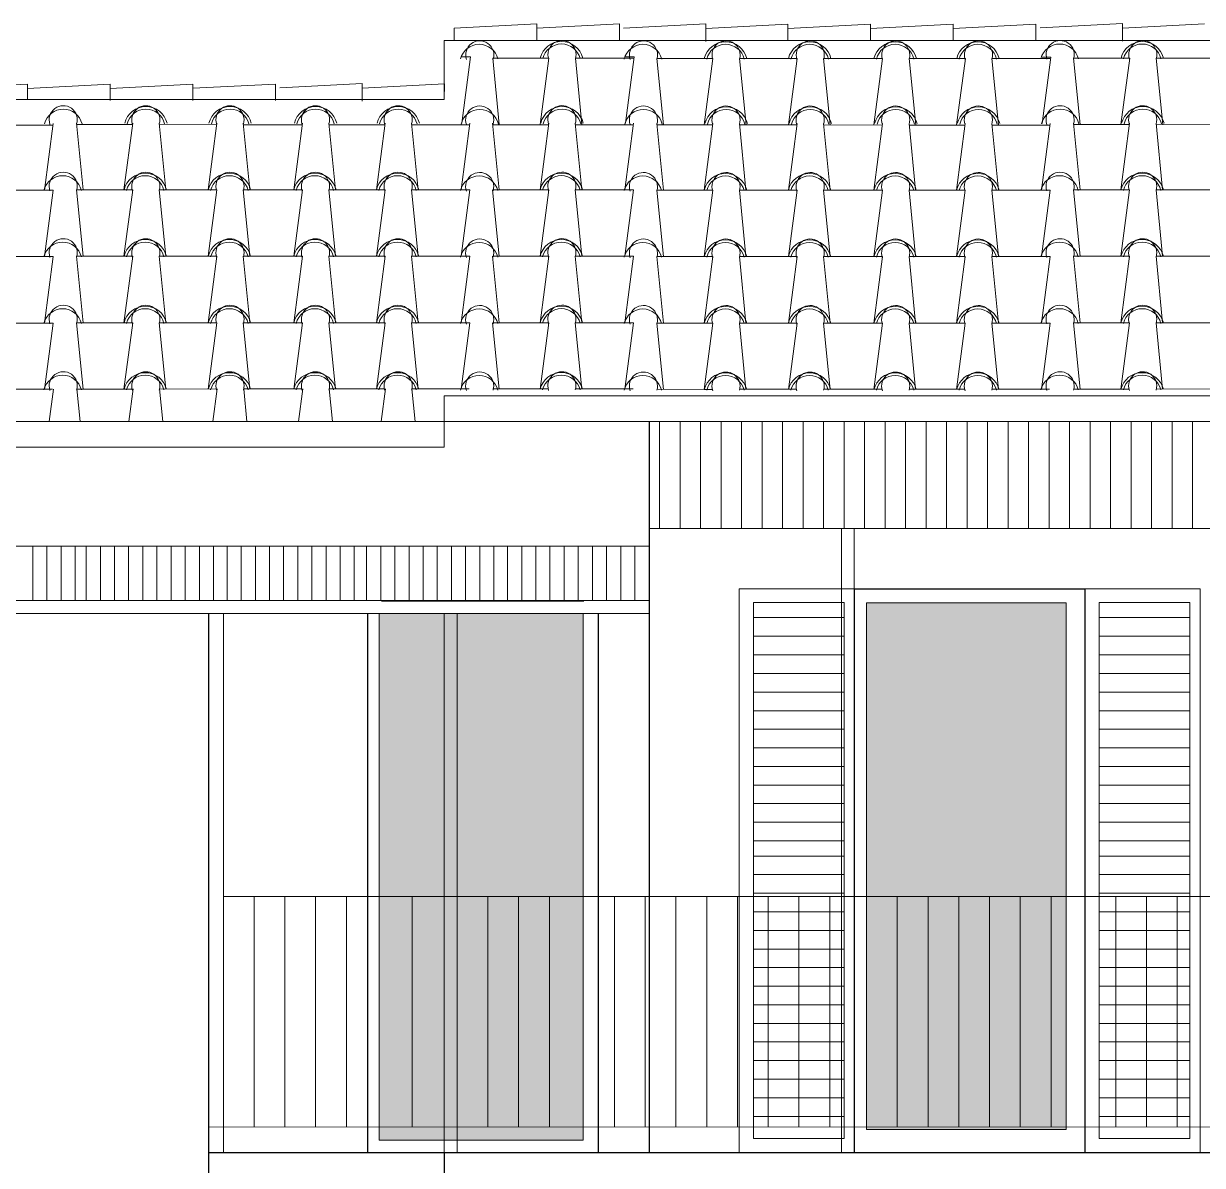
# Model space of a CAD drawing. Header units: millimetres. Extents: x -2768 to 386734, y -140 to 258833.
# Drawn here: x 189586 to 194187, y 142972 to 147428 of the extents above; entities that cross this region are included whole.
import ezdxf

# ---------------------------------------------------------------- set-up
doc = ezdxf.new("R2010")
doc.units = ezdxf.units.MM
for name, color, linetype, lineweight in [('parapetto', 251, 'Continuous', 9), ('PROIEZIONI', 145, 'Continuous', 5), ('rilievo', 7, 'Continuous', 25), ('TETTO', 6, 'Continuous', 20), ('TRATTEGGIO_tetto', 1, 'Continuous', 0), ('VARIE', 4, 'Continuous', 13)]:
    doc.layers.add(name, color=color, linetype=linetype, lineweight=lineweight)

msp = doc.modelspace()

# ---------------------------------------------------------------- hatches: boundary and pattern name
at = {"layer": 'rilievo', "linetype": 'ByBlock', "ltscale": 0.13}
h = msp.add_hatch(color=254, dxfattribs=at)
h.set_gradient(color1=(196, 192, 195), one_color=1)
h.paths.add_polyline_path([(192876, 145167.6), (192876, 143112.9), (193655.4, 143112.9), (193655.4, 145167.6)])
h = msp.add_hatch(color=254, dxfattribs=at)
h.set_gradient(color1=(196, 192, 195), one_color=1)
h.paths.add_polyline_path([(190973.5, 145126.1), (190973.5, 143070.5), (191770, 143070.5), (191770, 145126.1)])

# ---------------------------------------------------------------- linework, layer by layer
at = {"layer": 'parapetto', "ltscale": 0.13}
for p, q in [((192068.3, 145874.8), (192068.3, 145458.2)), ((192068.3, 145874.8), (192068.3, 145458.2)), ((192148.3, 145874.8), (192148.3, 145458.2)), ((192228.3, 145874.8), (192228.3, 145458.2)), ((192308.3, 145874.8), (192308.3, 145458.2)), ((192388.3, 145874.8), (192388.3, 145458.2)), ((192468.3, 145874.8), (192468.3, 145458.2)), ((192548.3, 145874.8), (192548.3, 145458.2)), ((192628.3, 145874.8), (192628.3, 145458.2)), ((192628.3, 145874.8), (192628.3, 145458.2)), ((192708.3, 145874.8), (192708.3, 145458.2)), ((192788.3, 145874.8), (192788.3, 145458.2)), ((192868.3, 145874.8), (192868.3, 145458.2)), ((192948.3, 145874.8), (192948.3, 145458.2)), ((193028.3, 145874.8), (193028.3, 145458.2)), ((193108.3, 145874.8), (193108.3, 145458.2)), ((193188.3, 145874.8), (193188.3, 145458.2)), ((193188.3, 145874.8), (193188.3, 145458.2)), ((193268.3, 145874.8), (193268.3, 145458.2)), ((193348.3, 145874.8), (193348.3, 145458.2)), ((193428.3, 145874.8), (193428.3, 145458.2)), ((193508.3, 145874.8), (193508.3, 145458.2)), ((193588.3, 145874.8), (193588.3, 145458.2)), ((193668.3, 145874.8), (193668.3, 145458.2)), ((193748.3, 145874.8), (193748.3, 145458.2)), ((193748.3, 145874.8), (193748.3, 145458.2)), ((193828.3, 145874.8), (193828.3, 145458.2)), ((193908.3, 145874.8), (193908.3, 145458.2)), ((193988.3, 145874.8), (193988.3, 145458.2)), ((194068.3, 145874.8), (194068.3, 145458.2)), ((194148.3, 145874.8), (194148.3, 145458.2)), ((192778.3, 143022.3), (192778.3, 145458.2)), ((192778.3, 143022.3), (192778.3, 145458.2)), ((192778.3, 143022.3), (192778.3, 145458.2)), ((192778.3, 143022.3), (192778.3, 145458.2)), ((192828.3, 143022.3), (192828.3, 145458.2)), ((192828.3, 143022.3), (192828.3, 145458.2)), ((189622.1, 145389), (189622.1, 145176.8)), ((189677.3, 145389), (189677.3, 145176.8)), ((189732.5, 145389), (189732.5, 145176.8)), ((189787.7, 145389), (189787.7, 145176.8)), ((189830.9, 145389), (189830.9, 145176.8)), ((189886.1, 145389), (189886.1, 145176.8)), ((189941.3, 145389), (189941.3, 145176.8)), ((189996.4, 145389), (189996.4, 145176.8)), ((190051.6, 145389), (190051.6, 145176.8)), ((190106.8, 145389), (190106.8, 145176.8)), ((190162, 145389), (190162, 145176.8)), ((190217.2, 145389), (190217.2, 145176.8)), ((190272.4, 145389), (190272.4, 145176.8)), ((190327.6, 145389), (190327.6, 145176.8)), ((190380.4, 145389), (190380.4, 145176.8)), ((190435.6, 145389), (190435.6, 145176.8)), ((190490.8, 145389), (190490.8, 145176.8)), ((190546, 145389), (190546, 145176.8)), ((190601.1, 145389), (190601.1, 145176.8)), ((190656.3, 145389), (190656.3, 145176.8)), ((190711.5, 145389), (190711.5, 145176.8)), ((190766.7, 145389), (190766.7, 145176.8)), ((190821.9, 145389), (190821.9, 145176.8)), ((190877.1, 145389), (190877.1, 145176.8)), ((190925, 145389), (190925, 145176.8)), ((190980.2, 145389), (190980.2, 145176.8)), ((191035.4, 145389), (191035.4, 145176.8)), ((191090.6, 145389), (191090.6, 145176.8)), ((191145.8, 145389), (191145.8, 145176.8)), ((191201, 145389), (191201, 145176.8)), ((191256.2, 145389), (191256.2, 145176.8)), ((191311.4, 145389), (191311.4, 145176.8)), ((191366.6, 145389), (191366.6, 145176.8)), ((191421.8, 145389), (191421.8, 145176.8)), ((191475.1, 145389), (191475.1, 145176.8)), ((191530.3, 145389), (191530.3, 145176.8)), ((191585.5, 145389), (191585.5, 145176.8)), ((191640.7, 145389), (191640.7, 145176.8)), ((191695.8, 145389), (191695.8, 145176.8)), ((191751, 145389), (191751, 145176.8)), ((191806.2, 145389), (191806.2, 145176.8)), ((191861.4, 145389), (191861.4, 145176.8)), ((191916.6, 145389), (191916.6, 145176.8)), ((191971.8, 145389), (191971.8, 145176.8)), ((191228.3, 145174), (191228.3, 145176.8)), ((191228.3, 145174), (191228.3, 145176.8)), ((191228.3, 145174), (191228.3, 145176.8)), ((191228.3, 145174), (191228.3, 145176.8)), ((191278.3, 145174), (191278.3, 145176.8)), ((191278.3, 145174), (191278.3, 145176.8)), ((190366.2, 143022.3), (190366.2, 145126.1)), ((191228.3, 143022.3), (191228.3, 145126.1)), ((191228.3, 143022.3), (191228.3, 145126.1)), ((191228.3, 143022.3), (191228.3, 145126.1)), ((191228.3, 143022.3), (191228.3, 145126.1)), ((191278.3, 143022.3), (191278.3, 145126.1)), ((191278.3, 143022.3), (191278.3, 145126.1)), ((192434.3, 145109.7), (192757.3, 145109.7)), ((192434.3, 145109.7), (192788.1, 145109.7)), ((193784.3, 145109.7), (194107.3, 145109.7)), ((193784.3, 145109.7), (194138.1, 145109.7)), ((192434.3, 145037.1), (192788.1, 145037.1)), ((193784.3, 145037.1), (194138.1, 145037.1)), ((192434.3, 144964.5), (192788.1, 144964.5)), ((193784.3, 144964.5), (194138.1, 144964.5)), ((192434.3, 144892), (192788.1, 144892)), ((193784.3, 144892), (194138.1, 144892)), ((192434.3, 144819.4), (192788.1, 144819.4)), ((193784.3, 144819.4), (194138.1, 144819.4)), ((192434.3, 144746.8), (192788.1, 144746.8)), ((193784.3, 144746.8), (194138.1, 144746.8)), ((192434.3, 144674.2), (192788.1, 144674.2)), ((193784.3, 144674.2), (194138.1, 144674.2)), ((192434.3, 144601.7), (192788.1, 144601.7)), ((193784.3, 144601.7), (194138.1, 144601.7)), ((192434.3, 144529.1), (192788.1, 144529.1)), ((193784.3, 144529.1), (194138.1, 144529.1)), ((192434.3, 144456.5), (192788.1, 144456.5)), ((193784.3, 144456.5), (194138.1, 144456.5)), ((192434.3, 144384), (192788.1, 144384)), ((193784.3, 144384), (194138.1, 144384)), ((192434.3, 144311.4), (192788.1, 144311.4)), ((193784.3, 144311.4), (194138.1, 144311.4)), ((192434.3, 144238.8), (192788.1, 144238.8)), ((193784.3, 144238.8), (194138.1, 144238.8)), ((192434.3, 144179.7), (192757.3, 144179.7)), ((192434.3, 144179.7), (192788.1, 144179.7)), ((193784.3, 144179.7), (194107.3, 144179.7)), ((193784.3, 144179.7), (194138.1, 144179.7)), ((192434.3, 144107.1), (192788.1, 144107.1)), ((193784.3, 144107.1), (194138.1, 144107.1)), ((190366.2, 144022.3), (206128.3, 144022.3)), ((190486.2, 144022.3), (190486.2, 143122.3)), ((190606.2, 144022.3), (190606.2, 143122.3)), ((190726.2, 144022.3), (190726.2, 143122.3)), ((190846.2, 144022.3), (190846.2, 143122.3)), ((191103.2, 144022.3), (191103.2, 143122.3)), ((191398.3, 144022.3), (191398.3, 143122.3)), ((191518.3, 144022.3), (191518.3, 143122.3)), ((191638.3, 144022.3), (191638.3, 143122.3)), ((191892.4, 144022.3), (191892.4, 143122.3)), ((192012.4, 144022.3), (192012.4, 143122.3)), ((192132.4, 144022.3), (192132.4, 143122.3)), ((192252.4, 144022.3), (192252.4, 143122.3)), ((192372.4, 144022.3), (192372.4, 143122.3)), ((192434.3, 144034.5), (192788.1, 144034.5)), ((192492.4, 144022.3), (192492.4, 143122.3)), ((192612.4, 144022.3), (192612.4, 143122.3)), ((192732.4, 144022.3), (192732.4, 143122.3)), ((192996, 144022.3), (192996, 143122.3)), ((193116, 144022.3), (193116, 143122.3)), ((193236, 144022.3), (193236, 143122.3)), ((193356, 144022.3), (193356, 143122.3)), ((193476, 144022.3), (193476, 143122.3)), ((193596, 144022.3), (193596, 143122.3)), ((193784.3, 144034.5), (194138.1, 144034.5)), ((193848.3, 144022.3), (193848.3, 143122.3)), ((193968.3, 144022.3), (193968.3, 143122.3)), ((194088.3, 144022.3), (194088.3, 143122.3)), ((192434.3, 143962), (192788.1, 143962)), ((193784.3, 143962), (194138.1, 143962)), ((192434.3, 143889.4), (192788.1, 143889.4)), ((193784.3, 143889.4), (194138.1, 143889.4)), ((192434.3, 143816.8), (192788.1, 143816.8)), ((193784.3, 143816.8), (194138.1, 143816.8)), ((192434.3, 143744.3), (192788.1, 143744.3)), ((193784.3, 143744.3), (194138.1, 143744.3)), ((192434.3, 143671.7), (192788.1, 143671.7)), ((193784.3, 143671.7), (194138.1, 143671.7)), ((192434.3, 143599.1), (192788.1, 143599.1)), ((193784.3, 143599.1), (194138.1, 143599.1)), ((192434.3, 143526.6), (192788.1, 143526.6)), ((193784.3, 143526.6), (194138.1, 143526.6)), ((192434.3, 143454), (192788.1, 143454)), ((193784.3, 143454), (194138.1, 143454)), ((192434.3, 143381.4), (192788.1, 143381.4)), ((193784.3, 143381.4), (194138.1, 143381.4)), ((192434.3, 143308.8), (192788.1, 143308.8)), ((193784.3, 143308.8), (194138.1, 143308.8)), ((192434.3, 143236.3), (192788.1, 143236.3)), ((193784.3, 143236.3), (194138.1, 143236.3)), ((206128.3, 143120.2), (190308.3, 143122.3)), ((192434.3, 143163.7), (192788.1, 143163.7)), ((193784.3, 143163.7), (194138.1, 143163.7))]:
    msp.add_line(p, q, dxfattribs=at)
for points in [[(192378.3, 145222.3), (192378.3, 143022.3), (192828.3, 143022.3), (192828.3, 145222.3)], [(193728.3, 145222.3), (193728.3, 143022.3), (194178.3, 143022.3), (194178.3, 145222.3)], [(192434.3, 145168.8), (192434.3, 143077.9), (192788.1, 143077.9), (192788.1, 145168.8)], [(192876, 145167.6), (192876, 143112.9), (193655.4, 143112.9), (193655.4, 145167.6)], [(193784.3, 145168.8), (193784.3, 143077.9), (194138.1, 143077.9), (194138.1, 145168.8)], [(190973.5, 145126.1), (190973.5, 143070.5), (191770, 143070.5), (191770, 145126.1)]]:
    msp.add_lwpolyline(points, close=True, dxfattribs=at)
msp.add_lwpolyline([(191772.4, 145174), (190983.2, 145174)], dxfattribs=at)
at = {"layer": 'PROIEZIONI'}
for p, q in [((191228.3, 147361.9), (191228.3, 147131.9)), ((203641.8, 147361.9), (191228.3, 147361.9)), ((191228.3, 147131.9), (187828.3, 147131.9)), ((191228.3, 145975.1), (205161.4, 145975.1)), ((191228.3, 145975.1), (191228.3, 145875.1)), ((187828.3, 145874.8), (191228.3, 145875.1))]:
    msp.add_line(p, q, dxfattribs=at)
at = {"layer": 'rilievo', "ltscale": 0.13}
for p, q in [((192028.3, 145875.1), (192028.3, 143022.3)), ((192828.3, 145222.3), (192828.3, 143022.3)), ((192828.3, 145222.3), (193728.3, 145222.3)), ((193728.3, 145222.3), (193728.3, 143022.3)), ((190308.3, 145126.1), (190308.3, 142922.3)), ((190928.3, 145126.1), (190928.3, 143022.3)), ((191828.3, 145126.1), (191828.3, 143022.3)), ((190308.3, 143022.3), (206128.3, 143022.3)), ((191228.3, 143022.3), (191228.3, 142922.3))]:
    msp.add_line(p, q, dxfattribs=at)
at = {"layer": 'TETTO'}
for p, q in [((191228.3, 145875.1), (191228.3, 145774.8)), ((191228.3, 145875.1), (205161.4, 145875.1)), ((187828.3, 145774.8), (191228.3, 145774.8))]:
    msp.add_line(p, q, dxfattribs=at)
at = {"layer": 'TRATTEGGIO_tetto'}
for p, q in [((191266.6, 147409.9), (191266.5, 147362.7)), ((191266.6, 147409.9), (191589.2, 147426.8)), ((191589.1, 147410), (191911.7, 147426.9)), ((191589.2, 147426.8), (191589.1, 147362.8)), ((191589.2, 147426.8), (191589.1, 147361.8)), ((191911.7, 147426.9), (191911.7, 147361.9)), ((191927.5, 147410), (192249.1, 147426.8)), ((192249.1, 147426.8), (192249, 147357.9)), ((192249.1, 147408.6), (192569.3, 147425.3)), ((192569.2, 147408.5), (192891.8, 147425.4)), ((192569.3, 147425.3), (192569.2, 147364.3)), ((192891.8, 147408.6), (193214.4, 147425.5)), ((192891.8, 147425.4), (192891.8, 147361.3)), ((193214.4, 147425.5), (193214.3, 147361.4)), ((193214.4, 147408.6), (193536.9, 147425.6)), ((193536.9, 147425.6), (193536.9, 147360.5)), ((193553.6, 147411.1), (193875.2, 147427.9)), ((193875.2, 147427.9), (193875.1, 147359)), ((193875.2, 147409.7), (194195.4, 147426.4)), ((191296.8, 147298.5), (191330.6, 147298.5)), ((191330.6, 147298.5), (191296.8, 147038.9)), ((191417, 147293.4), (191442.9, 147033.9)), ((191418.1, 147293.4), (191634.5, 147293.4)), ((191602.5, 147293.4), (191636.4, 147293.4)), ((191636.4, 147293.4), (191602.5, 147033.9)), ((191739.7, 147293.4), (191765.6, 147033.9)), ((191740.8, 147293.4), (191965.6, 147293.4)), ((191935.8, 147298.7), (191969.7, 147298.7)), ((191969.7, 147298.7), (191935.8, 147039.2)), ((192057.8, 147292.1), (192083.7, 147032.5)), ((192058.9, 147292.1), (192274.9, 147292.1)), ((192242.9, 147292.1), (192276.8, 147292.1)), ((192276.8, 147292.1), (192242.9, 147032.5)), ((192380.1, 147292.1), (192406, 147032.5)), ((192381.2, 147292.1), (192603.3, 147292.1)), ((192571.3, 147292.1), (192605.2, 147292.1)), ((192605.2, 147292.1), (192571.3, 147032.5)), ((192708.5, 147292.1), (192734.4, 147032.5)), ((192709.6, 147292.1), (192937, 147292.1)), ((192938.9, 147292.1), (192905, 147032.5)), ((192905.1, 147292.1), (192938.9, 147292.1)), ((193042.2, 147292.1), (193068.1, 147032.5)), ((193043.3, 147292.1), (193259.7, 147292.1)), ((193227.7, 147292.1), (193261.6, 147292.1)), ((193261.6, 147292.1), (193227.7, 147032.5)), ((193364.9, 147292.1), (193390.8, 147032.5)), ((193366, 147292.1), (193590.8, 147292.1)), ((193594.9, 147297.4), (193561, 147037.9)), ((193561.1, 147297.4), (193594.9, 147297.4)), ((193683.9, 147293.1), (193709.8, 147033.6)), ((193685, 147293.1), (193901, 147293.1)), ((193869, 147293.1), (193902.9, 147293.1)), ((193902.9, 147293.1), (193869, 147033.6)), ((194006.2, 147293.1), (194032.1, 147033.6)), ((194007.3, 147293.1), (194229.4, 147293.1)), ((189282, 147175.1), (189602.2, 147191.9)), ((189602.2, 147175.1), (189924.8, 147192)), ((189602.2, 147191.9), (189602.2, 147130.8)), ((189924.8, 147192), (189924.8, 147127.9)), ((189924.8, 147175.1), (190247.4, 147192)), ((190247.4, 147192), (190247.3, 147128)), ((190247.4, 147175.2), (190569.9, 147192.1)), ((190569.9, 147192.1), (190569.9, 147127.1)), ((190586.6, 147177.7), (190908.2, 147194.4)), ((190908.2, 147194.4), (190908.1, 147125.5)), ((190908.1, 147176.2), (191228.4, 147193)), ((191228.4, 147193), (191228.3, 147131.9)), ((189474.7, 147031.9), (189701.1, 147031.7)), ((189701.9, 147037.9), (189668, 146778.3)), ((189793.1, 147038.9), (189819, 146779.4)), ((189793.6, 147033.7), (190011.4, 147033.5)), ((190012.1, 147038.9), (189978.2, 146779.4)), ((190115.4, 147038.9), (190141.3, 146779.4)), ((190116, 147033.5), (190339.8, 147033.4)), ((190340.5, 147038.9), (190306.6, 146779.4)), ((190443.8, 147038.9), (190469.7, 146779.4)), ((190444.4, 147033.3), (190673.5, 147033.2)), ((190674.2, 147038.9), (190640.4, 146779.4)), ((190777.6, 147038.9), (190803.4, 146779.4)), ((190778.1, 147033.1), (190996.1, 147033)), ((190996.9, 147038.9), (190963, 146779.4)), ((191100.2, 147038.9), (191126.1, 146779.4)), ((191100.8, 147033), (191327.2, 147032.8)), ((191328, 147038.9), (191294.1, 146779.4)), ((191416.6, 147039.2), (191442.5, 146779.7)), ((191417.2, 147033.4), (191635.2, 147033.3)), ((191636, 147039.2), (191602.1, 146779.7)), ((191739.3, 147039.2), (191765.1, 146779.7)), ((191739.9, 147033.2), (191966.2, 147033.1)), ((191967, 147039.2), (191933.2, 146779.7)), ((192057.4, 147037.9), (192083.2, 146778.3)), ((192057.9, 147032.6), (192275.7, 147032.5)), ((192276.4, 147037.9), (192242.5, 146778.3)), ((192379.7, 147037.9), (192405.5, 146778.3)), ((192380.2, 147032.4), (192604, 147032.3)), ((192604.8, 147037.9), (192570.9, 146778.3)), ((192708.1, 147037.9), (192733.9, 146778.3)), ((192708.6, 147032.2), (192937.7, 147032.1)), ((192938.5, 147037.9), (192904.6, 146778.3)), ((193041.8, 147037.9), (193067.7, 146778.3)), ((193042.4, 147032), (193260.4, 147031.9)), ((193261.2, 147037.9), (193227.3, 146778.3)), ((193364.5, 147037.9), (193390.4, 146778.3)), ((193365.1, 147031.9), (193591.4, 147031.7)), ((193592.2, 147037.9), (193558.4, 146778.3)), ((193683.5, 147038.9), (193709.3, 146779.4)), ((193684, 147033.7), (193901.8, 147033.5)), ((193902.5, 147038.9), (193868.6, 146779.4)), ((194005.8, 147038.9), (194031.6, 146779.4)), ((194006.3, 147033.5), (194230.1, 147033.4)), ((189475.2, 146778.3), (189700, 146778.3)), ((189668, 146778.3), (189701.9, 146778.3)), ((189701.9, 146778.3), (189668, 146518.8)), ((189793.1, 146779.4), (189819, 146519.9)), ((189794.2, 146779.4), (190010.2, 146779.4)), ((189978.2, 146779.4), (190012.1, 146779.4)), ((190012.1, 146779.4), (189978.2, 146519.9)), ((190115.4, 146779.4), (190141.3, 146519.9)), ((190116.5, 146779.4), (190338.6, 146779.4)), ((190306.6, 146779.4), (190340.5, 146779.4)), ((190340.5, 146779.4), (190306.6, 146519.9)), ((190443.8, 146779.4), (190469.7, 146519.9)), ((190444.9, 146779.4), (190672.4, 146779.4)), ((190640.4, 146779.4), (190674.2, 146779.4)), ((190674.2, 146779.4), (190640.4, 146519.9)), ((190777.6, 146779.4), (190803.4, 146519.9)), ((190778.6, 146779.4), (190995, 146779.4)), ((190996.9, 146779.4), (190963, 146519.9)), ((190963.1, 146779.4), (190996.9, 146779.4)), ((191100.2, 146779.4), (191126.1, 146519.9)), ((191101.3, 146779.4), (191326.1, 146779.4)), ((191294.1, 146779.4), (191328, 146779.4)), ((191328, 146779.4), (191294.1, 146519.9)), ((191416.6, 146779.7), (191442.5, 146520.1)), ((191417.7, 146779.7), (191634.1, 146779.7)), ((191602.1, 146779.7), (191636, 146779.7)), ((191636, 146779.7), (191602.1, 146520.1)), ((191739.3, 146779.7), (191765.1, 146520.1)), ((191740.4, 146779.7), (191965.1, 146779.7)), ((191933.2, 146779.7), (191967, 146779.7)), ((191967, 146779.7), (191933.2, 146520.1)), ((192057.4, 146778.3), (192083.2, 146518.8)), ((192058.5, 146778.3), (192274.5, 146778.3)), ((192242.5, 146778.3), (192276.4, 146778.3)), ((192276.4, 146778.3), (192242.5, 146518.8)), ((192379.7, 146778.3), (192405.5, 146518.8)), ((192380.8, 146778.3), (192602.9, 146778.3)), ((192570.9, 146778.3), (192604.8, 146778.3)), ((192604.8, 146778.3), (192570.9, 146518.8)), ((192708.1, 146778.3), (192733.9, 146518.8)), ((192709.2, 146778.3), (192936.6, 146778.3)), ((192904.6, 146778.3), (192938.5, 146778.3)), ((192938.5, 146778.3), (192904.6, 146518.8)), ((193041.8, 146778.3), (193067.7, 146518.8)), ((193042.9, 146778.3), (193259.3, 146778.3)), ((193227.3, 146778.3), (193261.2, 146778.3)), ((193261.2, 146778.3), (193227.3, 146518.8)), ((193364.5, 146778.3), (193390.4, 146518.8)), ((193365.6, 146778.3), (193590.4, 146778.3)), ((193558.4, 146778.3), (193592.2, 146778.3)), ((193592.2, 146778.3), (193558.4, 146518.8)), ((193683.5, 146779.4), (193709.3, 146519.9)), ((193684.6, 146779.4), (193900.6, 146779.4)), ((193868.6, 146779.4), (193902.5, 146779.4)), ((193902.5, 146779.4), (193868.6, 146519.9)), ((194005.8, 146779.4), (194031.6, 146519.9)), ((194006.9, 146779.4), (194229, 146779.4)), ((189475.2, 146518.8), (189700, 146518.8)), ((189668, 146518.8), (189701.9, 146518.8)), ((189701.9, 146518.8), (189668, 146259.3)), ((189793.1, 146519.9), (189819, 146260.4)), ((189794.2, 146519.9), (190010.2, 146519.9)), ((189978.2, 146519.9), (190012.1, 146519.9)), ((190012.1, 146519.9), (189978.2, 146260.4)), ((190115.4, 146519.9), (190141.3, 146260.4)), ((190116.5, 146519.9), (190338.6, 146519.9)), ((190306.6, 146519.9), (190340.5, 146519.9)), ((190340.5, 146519.9), (190306.6, 146260.4)), ((190443.8, 146519.9), (190469.7, 146260.4)), ((190444.9, 146519.9), (190672.4, 146519.9)), ((190640.4, 146519.9), (190674.2, 146519.9)), ((190674.2, 146519.9), (190640.4, 146260.4)), ((190777.6, 146519.9), (190803.4, 146260.4)), ((190778.6, 146519.9), (190995, 146519.9)), ((190996.9, 146519.9), (190963, 146260.4)), ((190963.1, 146519.9), (190996.9, 146519.9)), ((191100.2, 146519.9), (191126.1, 146260.4)), ((191101.3, 146519.9), (191326.1, 146519.9)), ((191294.1, 146519.9), (191328, 146519.9)), ((191328, 146519.9), (191294.1, 146260.4)), ((191416.6, 146520.1), (191442.5, 146260.6)), ((191417.7, 146520.1), (191634.1, 146520.1)), ((191602.1, 146520.1), (191636, 146520.1)), ((191636, 146520.1), (191602.1, 146260.6)), ((191739.3, 146520.1), (191765.1, 146260.6)), ((191740.4, 146520.1), (191965.1, 146520.1)), ((191933.2, 146520.1), (191967, 146520.1)), ((191967, 146520.1), (191933.2, 146260.6)), ((192057.4, 146518.8), (192083.2, 146259.3)), ((192058.5, 146518.8), (192274.5, 146518.8)), ((192242.5, 146518.8), (192276.4, 146518.8)), ((192276.4, 146518.8), (192242.5, 146259.3)), ((192379.7, 146518.8), (192405.5, 146259.3)), ((192380.8, 146518.8), (192602.9, 146518.8)), ((192570.9, 146518.8), (192604.8, 146518.8)), ((192604.8, 146518.8), (192570.9, 146259.3)), ((192708.1, 146518.8), (192733.9, 146259.3)), ((192709.2, 146518.8), (192936.6, 146518.8)), ((192904.6, 146518.8), (192938.5, 146518.8)), ((192938.5, 146518.8), (192904.6, 146259.3)), ((193041.8, 146518.8), (193067.7, 146259.3)), ((193042.9, 146518.8), (193259.3, 146518.8)), ((193227.3, 146518.8), (193261.2, 146518.8)), ((193261.2, 146518.8), (193227.3, 146259.3)), ((193364.5, 146518.8), (193390.4, 146259.3)), ((193365.6, 146518.8), (193590.4, 146518.8)), ((193558.4, 146518.8), (193592.2, 146518.8)), ((193592.2, 146518.8), (193558.4, 146259.3)), ((193683.5, 146519.9), (193709.3, 146260.4)), ((193684.6, 146519.9), (193900.6, 146519.9)), ((193868.6, 146519.9), (193902.5, 146519.9)), ((193902.5, 146519.9), (193868.6, 146260.4)), ((194005.8, 146519.9), (194031.6, 146260.4)), ((194006.9, 146519.9), (194229, 146519.9)), ((189475.2, 146259.3), (189700, 146259.3)), ((189668, 146259.3), (189701.9, 146259.3)), ((189701.9, 146259.3), (189668, 145999.8)), ((189793.1, 146260.4), (189819, 146000.8)), ((189794.2, 146260.4), (190010.2, 146260.4)), ((189978.2, 146260.4), (190012.1, 146260.4)), ((190012.1, 146260.4), (189978.2, 146000.8)), ((190115.4, 146260.4), (190141.3, 146000.8)), ((190116.5, 146260.4), (190338.6, 146260.4)), ((190306.6, 146260.4), (190340.5, 146260.4)), ((190340.5, 146260.4), (190306.6, 146000.8)), ((190443.8, 146260.4), (190469.7, 146000.8)), ((190444.9, 146260.4), (190672.4, 146260.4)), ((190640.4, 146260.4), (190674.2, 146260.4)), ((190674.2, 146260.4), (190640.4, 146000.8)), ((190777.6, 146260.4), (190803.4, 146000.8)), ((190778.6, 146260.4), (190995, 146260.4)), ((190996.9, 146260.4), (190963, 146000.8)), ((190963.1, 146260.4), (190996.9, 146260.4)), ((191100.2, 146260.4), (191126.1, 146000.8)), ((191101.3, 146260.4), (191326.1, 146260.4)), ((191294.1, 146260.4), (191328, 146260.4)), ((191328, 146260.4), (191294.1, 146000.8)), ((191416.6, 146260.6), (191442.5, 146001.1)), ((191417.7, 146260.6), (191634.1, 146260.6)), ((191602.1, 146260.6), (191636, 146260.6)), ((191636, 146260.6), (191602.1, 146001.1)), ((191739.3, 146260.6), (191765.1, 146001.1)), ((191740.4, 146260.6), (191965.1, 146260.6)), ((191933.2, 146260.6), (191967, 146260.6)), ((191967, 146260.6), (191933.2, 146001.1)), ((192057.4, 146259.3), (192083.2, 145999.8)), ((192058.5, 146259.3), (192274.5, 146259.3)), ((192242.5, 146259.3), (192276.4, 146259.3)), ((192276.4, 146259.3), (192242.5, 145999.8)), ((192379.7, 146259.3), (192405.5, 145999.8)), ((192380.8, 146259.3), (192602.9, 146259.3)), ((192570.9, 146259.3), (192604.8, 146259.3)), ((192604.8, 146259.3), (192570.9, 145999.8)), ((192708.1, 146259.3), (192733.9, 145999.8)), ((192709.2, 146259.3), (192936.6, 146259.3)), ((192904.6, 146259.3), (192938.5, 146259.3)), ((192938.5, 146259.3), (192904.6, 145999.8)), ((193041.8, 146259.3), (193067.7, 145999.8)), ((193042.9, 146259.3), (193259.3, 146259.3)), ((193227.3, 146259.3), (193261.2, 146259.3)), ((193261.2, 146259.3), (193227.3, 145999.8)), ((193364.5, 146259.3), (193390.4, 145999.8)), ((193365.6, 146259.3), (193590.4, 146259.3)), ((193558.4, 146259.3), (193592.2, 146259.3)), ((193592.2, 146259.3), (193558.4, 145999.8)), ((193683.5, 146260.4), (193709.3, 146000.8)), ((193684.6, 146260.4), (193900.6, 146260.4)), ((193868.6, 146260.4), (193902.5, 146260.4)), ((193902.5, 146260.4), (193868.6, 146000.8)), ((194005.8, 146260.4), (194031.6, 146000.8)), ((194006.9, 146260.4), (194229, 146260.4)), ((189475.6, 146001.3), (189699.6, 146001.4)), ((189703.3, 146001.3), (189686.8, 145875)), ((189794.4, 146001.7), (190010, 146001.8)), ((189794.6, 146002.3), (189807.2, 145875)), ((189978.2, 146000.8), (190012.1, 146000.8)), ((190013.5, 146002.3), (189996.9, 145875)), ((190116.8, 146001.8), (190338.3, 146002)), ((190116.9, 146002.3), (190129.5, 145875)), ((190341.9, 146002.3), (190325.3, 145875)), ((190445.2, 146002), (190672, 146002.1)), ((190445.3, 146002.3), (190457.9, 145875.1)), ((190675.7, 146002.3), (190659.1, 145875.1)), ((190779, 146002.2), (190994.7, 146002.3)), ((190779, 146002.3), (190791.7, 145875.1)), ((190998.3, 146002.3), (190981.7, 145875.1)), ((191101.7, 146002.3), (191325.7, 146002.5)), ((191101.7, 146002.3), (191114.4, 145875.1)), ((191418, 146002.4), (191633.7, 146002.5)), ((191740.7, 146002.6), (191964.8, 146002.7)), ((192058.7, 146000.6), (192274.3, 146000.7)), ((192242.5, 145999.8), (192276.4, 145999.8)), ((192381, 146000.8), (192602.6, 146000.9)), ((192709.5, 146000.9), (192936.3, 146001)), ((193043.2, 146001.1), (193259, 146001.2)), ((193365.9, 146001.3), (193590, 146001.4)), ((193684.8, 146001.7), (193900.4, 146001.8)), ((193868.6, 146000.8), (193902.5, 146000.8)), ((194007.1, 146001.8), (194228.7, 146002))]:
    msp.add_line(p, q, dxfattribs=at)
for centre, radius, start, end in [((191366.8, 147305.8), 54.9, 342.5735, 199.1113), ((191685.4, 147273), 85.3, 13.8366, 166.1634), ((191687.6, 147307), 54.9, 342.5735, 199.1113), ((192005.7, 147305.7), 54.9, 342.5735, 199.1113), ((192325.8, 147271.6), 85.3, 13.8366, 166.1634), ((192328, 147305.7), 54.9, 342.5735, 199.1113), ((192654.2, 147271.6), 85.3, 13.8366, 166.1634), ((192656.4, 147305.7), 54.9, 342.5735, 199.1113), ((192987.9, 147271.6), 85.3, 13.8366, 166.1634), ((192990.2, 147305.7), 54.9, 342.5735, 199.1113), ((193310.6, 147271.6), 85.3, 13.8366, 166.1634), ((193312.9, 147305.7), 54.9, 342.5735, 199.1113), ((193631.8, 147306.8), 54.9, 342.5735, 199.1113), ((193951.9, 147272.7), 85.3, 13.8366, 166.1634), ((193954.2, 147306.8), 54.9, 342.5735, 199.1113), ((191364.5, 147271.7), 75.3, 13.8366, 166.1634), ((191685.4, 147273), 75.3, 13.8366, 166.1634), ((192003.5, 147271.6), 75.3, 13.8366, 166.1634), ((192325.8, 147271.6), 75.3, 13.8366, 166.1634), ((192654.2, 147271.6), 75.3, 13.8366, 166.1634), ((192987.9, 147271.6), 75.3, 13.8366, 166.1634), ((193310.6, 147271.6), 75.3, 13.8366, 166.1634), ((193629.6, 147272.7), 75.3, 13.8366, 166.1634), ((193951.9, 147272.7), 75.3, 13.8366, 166.1634), ((189741.4, 147018.5), 75.3, 13.8366, 166.1634), ((189741.1, 147052.6), 54.9, 342.5735, 199.1113), ((190063.8, 147018.5), 85.3, 13.8366, 166.1634), ((190063.8, 147018.5), 75.3, 13.8366, 166.1634), ((190063.4, 147052.6), 54.9, 342.5735, 199.1113), ((190392.2, 147018.5), 85.3, 13.8366, 166.1634), ((190392.2, 147018.5), 75.3, 13.8366, 166.1634), ((190391.8, 147052.6), 54.9, 342.5735, 199.1113), ((190725.9, 147018.5), 85.3, 13.8366, 166.1634), ((190725.9, 147018.5), 75.3, 13.8366, 166.1634), ((190725.5, 147052.6), 54.9, 342.5735, 199.1113), ((191048.6, 147018.5), 85.3, 13.8366, 166.1634), ((191048.6, 147018.5), 75.3, 13.8366, 166.1634), ((191048.2, 147052.6), 54.9, 342.5735, 199.1113), ((191366.8, 147017.5), 75.3, 13.8366, 166.1634), ((191366.4, 147051.6), 54.9, 342.5735, 199.1113), ((191687.6, 147018.8), 85.3, 13.8366, 166.1634), ((191687.6, 147018.8), 75.3, 13.8366, 166.1634), ((191687.2, 147052.8), 54.9, 342.5735, 199.1113), ((192005.7, 147017.4), 75.3, 13.8366, 166.1634), ((192005.3, 147051.5), 54.9, 342.5735, 199.1113), ((192328, 147017.4), 85.3, 13.8366, 166.1634), ((192328, 147017.4), 75.3, 13.8366, 166.1634), ((192327.6, 147051.5), 54.9, 342.5735, 199.1113), ((192656.4, 147017.4), 85.3, 13.8366, 166.1634), ((192656.4, 147017.4), 75.3, 13.8366, 166.1634), ((192656, 147051.5), 54.9, 342.5735, 199.1113), ((192990.2, 147017.4), 85.3, 13.8366, 166.1634), ((192990.2, 147017.4), 75.3, 13.8366, 166.1634), ((192989.8, 147051.5), 54.9, 342.5735, 199.1113), ((193312.8, 147017.4), 85.3, 13.8366, 166.1634), ((193312.8, 147017.4), 75.3, 13.8366, 166.1634), ((193312.4, 147051.5), 54.9, 342.5735, 199.1113), ((193631.8, 147018.5), 75.3, 13.8366, 166.1634), ((193631.4, 147052.6), 54.9, 342.5735, 199.1113), ((193954.1, 147018.5), 85.3, 13.8366, 166.1634), ((193954.1, 147018.5), 75.3, 13.8366, 166.1634), ((193953.7, 147052.6), 54.9, 342.5735, 199.1113), ((189741.1, 146793), 54.9, 342.5735, 199.1113), ((190063.4, 146793), 54.9, 342.5735, 199.1113), ((190391.8, 146793), 54.9, 342.5735, 199.1113), ((190725.5, 146793), 54.9, 342.5735, 199.1113), ((191048.2, 146793), 54.9, 342.5735, 199.1113), ((191687.2, 146793.3), 54.9, 342.5735, 199.1113), ((193631.4, 146793), 54.9, 342.5735, 199.1113), ((193953.7, 146793), 54.9, 342.5735, 199.1113), ((189738.8, 146759), 75.3, 13.8366, 166.1634), ((190061.1, 146759), 85.3, 13.8366, 166.1634), ((190061.1, 146759), 75.3, 13.8366, 166.1634), ((190389.5, 146759), 85.3, 13.8366, 166.1634), ((190389.5, 146759), 75.3, 13.8366, 166.1634), ((190723.2, 146759), 85.3, 13.8366, 166.1634), ((190723.2, 146759), 75.3, 13.8366, 166.1634), ((191045.9, 146759), 85.3, 13.8366, 166.1634), ((191045.9, 146759), 75.3, 13.8366, 166.1634), ((191364.1, 146758), 75.3, 13.8366, 166.1634), ((191366.4, 146792), 54.9, 342.5735, 199.1113), ((191684.9, 146759.2), 85.3, 13.8366, 166.1634), ((191684.9, 146759.2), 75.3, 13.8366, 166.1634), ((192003, 146757.9), 75.3, 13.8366, 166.1634), ((192005.3, 146791.9), 54.9, 342.5735, 199.1113), ((192325.4, 146757.9), 85.3, 13.8366, 166.1634), ((192325.4, 146757.9), 75.3, 13.8366, 166.1634), ((192327.6, 146791.9), 54.9, 342.5735, 199.1113), ((192653.8, 146757.9), 85.3, 13.8366, 166.1634), ((192653.8, 146757.9), 75.3, 13.8366, 166.1634), ((192656, 146791.9), 54.9, 342.5735, 199.1113), ((192987.5, 146757.9), 85.3, 13.8366, 166.1634), ((192987.5, 146757.9), 75.3, 13.8366, 166.1634), ((192989.8, 146791.9), 54.9, 342.5735, 199.1113), ((193310.2, 146757.9), 85.3, 13.8366, 166.1634), ((193310.2, 146757.9), 75.3, 13.8366, 166.1634), ((193312.4, 146791.9), 54.9, 342.5735, 199.1113), ((193629.2, 146759), 75.3, 13.8366, 166.1634), ((193951.5, 146759), 85.3, 13.8366, 166.1634), ((193951.5, 146759), 75.3, 13.8366, 166.1634), ((189738.8, 146499.5), 75.3, 13.8366, 166.1634), ((189741.1, 146533.5), 54.9, 342.5735, 199.1113), ((190061.1, 146499.5), 85.3, 13.8366, 166.1634), ((190061.1, 146499.5), 75.3, 13.8366, 166.1634), ((190063.4, 146533.5), 54.9, 342.5735, 199.1113), ((190389.5, 146499.5), 85.3, 13.8366, 166.1634), ((190389.5, 146499.5), 75.3, 13.8366, 166.1634), ((190391.8, 146533.5), 54.9, 342.5735, 199.1113), ((190723.2, 146499.5), 85.3, 13.8366, 166.1634), ((190723.2, 146499.5), 75.3, 13.8366, 166.1634), ((190725.5, 146533.5), 54.9, 342.5735, 199.1113), ((191045.9, 146499.5), 85.3, 13.8366, 166.1634), ((191045.9, 146499.5), 75.3, 13.8366, 166.1634), ((191048.2, 146533.5), 54.9, 342.5735, 199.1113), ((191364.1, 146498.5), 75.3, 13.8366, 166.1634), ((191366.4, 146532.5), 54.9, 342.5735, 199.1113), ((191684.9, 146499.7), 85.3, 13.8366, 166.1634), ((191684.9, 146499.7), 75.3, 13.8366, 166.1634), ((191687.2, 146533.8), 54.9, 342.5735, 199.1113), ((192003, 146498.4), 75.3, 13.8366, 166.1634), ((192005.3, 146532.4), 54.9, 342.5735, 199.1113), ((192325.4, 146498.4), 85.3, 13.8366, 166.1634), ((192325.4, 146498.4), 75.3, 13.8366, 166.1634), ((192327.6, 146532.4), 54.9, 342.5735, 199.1113), ((192653.8, 146498.4), 85.3, 13.8366, 166.1634), ((192653.8, 146498.4), 75.3, 13.8366, 166.1634), ((192656, 146532.4), 54.9, 342.5735, 199.1113), ((192987.5, 146498.4), 85.3, 13.8366, 166.1634), ((192987.5, 146498.4), 75.3, 13.8366, 166.1634), ((192989.8, 146532.4), 54.9, 342.5735, 199.1113), ((193310.2, 146498.4), 85.3, 13.8366, 166.1634), ((193310.2, 146498.4), 75.3, 13.8366, 166.1634), ((193312.4, 146532.4), 54.9, 342.5735, 199.1113), ((193629.2, 146499.5), 75.3, 13.8366, 166.1634), ((193631.4, 146533.5), 54.9, 342.5735, 199.1113), ((193951.5, 146499.5), 85.3, 13.8366, 166.1634), ((193951.5, 146499.5), 75.3, 13.8366, 166.1634), ((193953.7, 146533.5), 54.9, 342.5735, 199.1113), ((189738.8, 146240), 75.3, 13.8366, 166.1634), ((189741.1, 146274), 54.9, 342.5735, 199.1113), ((190061.1, 146240), 85.3, 13.8366, 166.1634), ((190061.1, 146240), 75.3, 13.8366, 166.1634), ((190063.4, 146274), 54.9, 342.5735, 199.1113), ((190389.5, 146240), 85.3, 13.8366, 166.1634), ((190389.5, 146240), 75.3, 13.8366, 166.1634), ((190391.8, 146274), 54.9, 342.5735, 199.1113), ((190723.2, 146240), 85.3, 13.8366, 166.1634), ((190723.2, 146240), 75.3, 13.8366, 166.1634), ((190725.5, 146274), 54.9, 342.5735, 199.1113), ((191045.9, 146240), 85.3, 13.8366, 166.1634), ((191045.9, 146240), 75.3, 13.8366, 166.1634), ((191048.2, 146274), 54.9, 342.5735, 199.1113), ((191364.1, 146239), 75.3, 13.8366, 166.1634), ((191366.4, 146273), 54.9, 342.5735, 199.1113), ((191684.9, 146240.2), 85.3, 13.8366, 166.1634), ((191684.9, 146240.2), 75.3, 13.8366, 166.1634), ((191687.2, 146274.2), 54.9, 342.5735, 199.1113), ((192003, 146238.9), 75.3, 13.8366, 166.1634), ((192005.3, 146272.9), 54.9, 342.5735, 199.1113), ((192325.4, 146238.9), 85.3, 13.8366, 166.1634), ((192325.4, 146238.9), 75.3, 13.8366, 166.1634), ((192327.6, 146272.9), 54.9, 342.5735, 199.1113), ((192653.8, 146238.9), 85.3, 13.8366, 166.1634), ((192653.8, 146238.9), 75.3, 13.8366, 166.1634), ((192656, 146272.9), 54.9, 342.5735, 199.1113), ((192987.5, 146238.9), 85.3, 13.8366, 166.1634), ((192987.5, 146238.9), 75.3, 13.8366, 166.1634), ((192989.8, 146272.9), 54.9, 342.5735, 199.1113), ((193310.2, 146238.9), 85.3, 13.8366, 166.1634), ((193310.2, 146238.9), 75.3, 13.8366, 166.1634), ((193312.4, 146272.9), 54.9, 342.5735, 199.1113), ((193629.2, 146240), 75.3, 13.8366, 166.1634), ((193631.4, 146274), 54.9, 342.5735, 199.1113), ((193951.5, 146240), 85.3, 13.8366, 166.1634), ((193951.5, 146240), 75.3, 13.8366, 166.1634), ((193953.7, 146274), 54.9, 342.5735, 199.1113), ((189741.1, 146014.5), 54.9, 342.5735, 199.1113), ((190061.1, 145980.4), 85.3, 13.8366, 166.1634), ((190063.4, 146014.5), 54.9, 342.5735, 199.1113), ((190389.5, 145980.4), 85.3, 13.8366, 166.1634), ((190391.8, 146014.5), 54.9, 342.5735, 199.1113), ((190723.2, 145980.4), 85.3, 13.8366, 166.1634), ((190725.5, 146014.5), 54.9, 342.5735, 199.1113), ((191045.9, 145980.4), 85.3, 13.8366, 166.1634), ((191048.2, 146014.5), 54.9, 342.5735, 199.1113), ((191366.4, 146013.5), 54.9, 342.5735, 199.1113), ((191684.9, 145980.7), 85.3, 13.8366, 166.1634), ((191687.2, 146014.7), 54.9, 342.5735, 199.1113), ((192005.3, 146013.4), 54.9, 342.5735, 199.1113), ((192327.6, 146013.4), 54.9, 342.5735, 199.1113), ((192656, 146013.4), 54.9, 342.5735, 199.1113), ((192989.8, 146013.4), 54.9, 342.5735, 199.1113), ((193312.4, 146013.4), 54.9, 342.5735, 199.1113), ((193631.4, 146014.5), 54.9, 342.5735, 199.1113), ((193951.5, 145980.4), 85.3, 13.8366, 166.1634), ((193953.7, 146014.5), 54.9, 342.5735, 199.1113), ((189738.8, 145980.4), 75.3, 13.8366, 166.1634), ((190061.1, 145980.4), 75.3, 13.8366, 166.1634), ((190389.5, 145980.4), 75.3, 13.8366, 166.1634), ((190723.2, 145980.4), 75.3, 13.8366, 166.1634), ((191045.9, 145980.4), 75.3, 13.8366, 166.1634), ((191364.1, 145979.4), 75.3, 13.8366, 166.1634), ((191684.9, 145980.7), 75.3, 13.8366, 166.1634), ((192003, 145979.4), 75.3, 13.8366, 166.1634), ((192325.4, 145979.4), 85.3, 13.8366, 166.1634), ((192325.4, 145979.4), 75.3, 13.8366, 166.1634), ((192653.8, 145979.4), 85.3, 13.8366, 166.1634), ((192653.8, 145979.4), 75.3, 13.8366, 166.1634), ((192987.5, 145979.4), 85.3, 13.8366, 166.1634), ((192987.5, 145979.4), 75.3, 13.8366, 166.1634), ((193310.2, 145979.4), 85.3, 13.8366, 166.1634), ((193310.2, 145979.4), 75.3, 13.8366, 166.1634), ((193629.2, 145980.4), 75.3, 13.8366, 166.1634), ((193951.5, 145980.4), 75.3, 13.8366, 166.1634)]:
    msp.add_arc(centre, radius, start, end, dxfattribs=at)
at = {"layer": 'VARIE', "ltscale": 0.13}
for p, q in [((206128.3, 145458.2), (192028.3, 145458.2)), ((188354.8, 145389), (192028.3, 145389)), ((188354.8, 145176.8), (192028.3, 145176.8)), ((188354.8, 145126.1), (192028.3, 145126.1))]:
    msp.add_line(p, q, dxfattribs=at)

doc.saveas('drawing.dxf')
